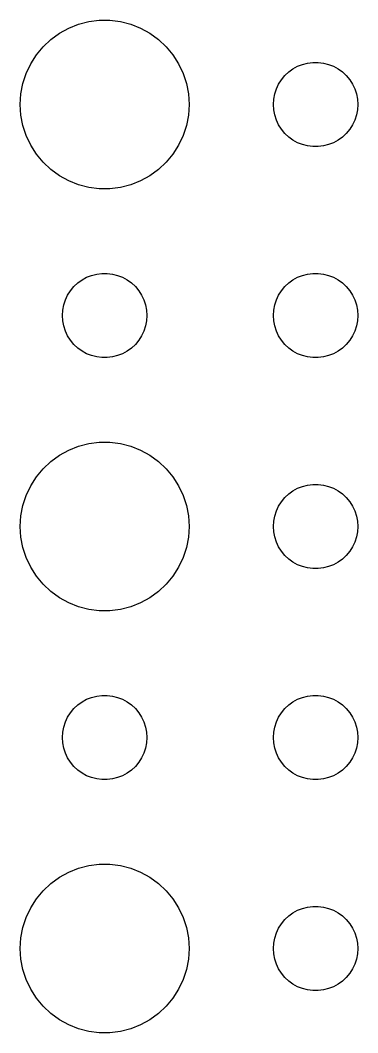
# Model space of a CAD drawing. Header units: metres. Extents: x -142 to 142, y -142 to 142.
# Drawn here: x 72 to 84, y -2.99 to 32.99 of the extents above; entities that cross this region are included whole.
import ezdxf

# ---------------------------------------------------------------- set-up
doc = ezdxf.new("R2010")
doc.units = ezdxf.units.M

msp = doc.modelspace()

# ---------------------------------------------------------------- linework, layer by layer
for p, q in [((73.7227, 32.7145), (74.073, 32.8532)), ((74.073, 32.8532), (74.4379, 32.9469)), ((74.4379, 32.9469), (74.8116, 32.9941)), ((74.8116, 32.9941), (75.1884, 32.9941)), ((75.1884, 32.9941), (75.5621, 32.9469)), ((75.5621, 32.9469), (75.927, 32.8532)), ((75.927, 32.8532), (76.2773, 32.7145)), ((73.0877, 32.3115), (73.3925, 32.533)), ((73.3925, 32.533), (73.7227, 32.7145)), ((76.2773, 32.7145), (76.6075, 32.533)), ((76.6075, 32.533), (76.9123, 32.3115)), ((72.573, 31.7634), (72.8131, 32.0536)), ((72.8131, 32.0536), (73.0877, 32.3115)), ((76.9123, 32.3115), (77.1869, 32.0536)), ((77.1869, 32.0536), (77.427, 31.7634)), ((72.3711, 31.4453), (72.573, 31.7634)), ((77.427, 31.7634), (77.6289, 31.4453)), ((72.2107, 31.1044), (72.3711, 31.4453)), ((77.6289, 31.4453), (77.7893, 31.1044)), ((81.6963, 31.2665), (81.8613, 31.3572)), ((81.8613, 31.3572), (82.0365, 31.4266)), ((82.0365, 31.4266), (82.2189, 31.4734)), ((82.2189, 31.4734), (82.4058, 31.497)), ((82.4058, 31.497), (82.5942, 31.497)), ((82.5942, 31.497), (82.7811, 31.4734)), ((82.7811, 31.4734), (82.9635, 31.4266)), ((82.9635, 31.4266), (83.1387, 31.3572)), ((83.1387, 31.3572), (83.3037, 31.2665)), ((72.0943, 30.7461), (72.2107, 31.1044)), ((77.7893, 31.1044), (77.9057, 30.7461)), ((81.2865, 30.8817), (81.4065, 31.0268)), ((81.4065, 31.0268), (81.5439, 31.1558)), ((81.5439, 31.1558), (81.6963, 31.2665)), ((83.3037, 31.2665), (83.4561, 31.1558)), ((83.4561, 31.1558), (83.5934, 31.0268)), ((83.5934, 31.0268), (83.7135, 30.8817)), ((72.0237, 30.376), (72.0943, 30.7461)), ((77.9057, 30.7461), (77.9763, 30.376)), ((81.1053, 30.5522), (81.1855, 30.7226)), ((81.1855, 30.7226), (81.2865, 30.8817)), ((83.7135, 30.8817), (83.8145, 30.7226)), ((83.8145, 30.7226), (83.8947, 30.5522)), ((72, 30), (72.0237, 30.376)), ((77.9763, 30.376), (78, 30)), ((81.0118, 30.188), (81.0471, 30.373)), ((81.0471, 30.373), (81.1053, 30.5522)), ((83.8947, 30.5522), (83.9529, 30.373)), ((83.9529, 30.373), (83.9882, 30.188)), ((72.0237, 29.624), (72, 30)), ((78, 30), (77.9763, 29.624)), ((81, 30), (81.0118, 30.188)), ((81.0118, 29.812), (81, 30)), ((83.9882, 30.188), (84, 30)), ((84, 30), (83.9882, 29.812)), ((72.0943, 29.2539), (72.0237, 29.624)), ((77.9763, 29.624), (77.9057, 29.2539)), ((81.0471, 29.627), (81.0118, 29.812)), ((81.1053, 29.4478), (81.0471, 29.627)), ((83.9529, 29.627), (83.8947, 29.4478)), ((83.9882, 29.812), (83.9529, 29.627)), ((72.2107, 28.8956), (72.0943, 29.2539)), ((77.9057, 29.2539), (77.7893, 28.8956)), ((81.1855, 29.2774), (81.1053, 29.4478)), ((81.2865, 29.1183), (81.1855, 29.2774)), ((83.8145, 29.2774), (83.7135, 29.1183)), ((83.8947, 29.4478), (83.8145, 29.2774)), ((72.3711, 28.5547), (72.2107, 28.8956)), ((77.7893, 28.8956), (77.6289, 28.5547)), ((81.4065, 28.9732), (81.2865, 29.1183)), ((81.5439, 28.8442), (81.4065, 28.9732)), ((81.6963, 28.7335), (81.5439, 28.8442)), ((83.4561, 28.8442), (83.3037, 28.7335)), ((83.5934, 28.9732), (83.4561, 28.8442)), ((83.7135, 29.1183), (83.5934, 28.9732)), ((72.573, 28.2366), (72.3711, 28.5547)), ((77.6289, 28.5547), (77.427, 28.2366)), ((81.8613, 28.6427), (81.6963, 28.7335)), ((82.0365, 28.5734), (81.8613, 28.6427)), ((82.2189, 28.5266), (82.0365, 28.5734)), ((82.4058, 28.503), (82.2189, 28.5266)), ((82.5942, 28.503), (82.4058, 28.503)), ((82.7811, 28.5266), (82.5942, 28.503)), ((82.9635, 28.5734), (82.7811, 28.5266)), ((83.1387, 28.6427), (82.9635, 28.5734)), ((83.3037, 28.7335), (83.1387, 28.6427)), ((72.8131, 27.9464), (72.573, 28.2366)), ((77.427, 28.2366), (77.1869, 27.9464)), ((73.0877, 27.6884), (72.8131, 27.9464)), ((77.1869, 27.9464), (76.9123, 27.6884)), ((73.3925, 27.467), (73.0877, 27.6884)), ((73.7227, 27.2855), (73.3925, 27.467)), ((76.6075, 27.467), (76.2773, 27.2855)), ((76.9123, 27.6884), (76.6075, 27.467)), ((74.073, 27.1468), (73.7227, 27.2855)), ((74.4379, 27.0531), (74.073, 27.1468)), ((74.8116, 27.0059), (74.4379, 27.0531)), ((75.1884, 27.0059), (74.8116, 27.0059)), ((75.5621, 27.0531), (75.1884, 27.0059)), ((75.927, 27.1468), (75.5621, 27.0531)), ((76.2773, 27.2855), (75.927, 27.1468)), ((74.0439, 23.6558), (74.1963, 23.7665)), ((74.1963, 23.7665), (74.3613, 23.8572)), ((74.3613, 23.8572), (74.5365, 23.9266)), ((74.5365, 23.9266), (74.7189, 23.9734)), ((74.7189, 23.9734), (74.9058, 23.997)), ((74.9058, 23.997), (75.0942, 23.997)), ((75.0942, 23.997), (75.2811, 23.9734)), ((75.2811, 23.9734), (75.4635, 23.9266)), ((75.4635, 23.9266), (75.6387, 23.8572)), ((75.6387, 23.8572), (75.8037, 23.7665)), ((75.8037, 23.7665), (75.9561, 23.6558)), ((81.5439, 23.6558), (81.6963, 23.7665)), ((81.6963, 23.7665), (81.8613, 23.8572)), ((81.8613, 23.8572), (82.0365, 23.9266)), ((82.0365, 23.9266), (82.2189, 23.9734)), ((82.2189, 23.9734), (82.4058, 23.997)), ((82.4058, 23.997), (82.5942, 23.997)), ((82.5942, 23.997), (82.7811, 23.9734)), ((82.7811, 23.9734), (82.9635, 23.9266)), ((82.9635, 23.9266), (83.1387, 23.8572)), ((83.1387, 23.8572), (83.3037, 23.7665)), ((83.3037, 23.7665), (83.4561, 23.6558)), ((73.7865, 23.3817), (73.9065, 23.5268)), ((73.9065, 23.5268), (74.0439, 23.6558)), ((75.9561, 23.6558), (76.0934, 23.5268)), ((76.0934, 23.5268), (76.2135, 23.3817)), ((81.2865, 23.3817), (81.4065, 23.5268)), ((81.4065, 23.5268), (81.5439, 23.6558)), ((83.4561, 23.6558), (83.5934, 23.5268)), ((83.5934, 23.5268), (83.7135, 23.3817)), ((73.5471, 22.873), (73.6053, 23.0522)), ((73.6053, 23.0522), (73.6855, 23.2226)), ((73.6855, 23.2226), (73.7865, 23.3817)), ((76.2135, 23.3817), (76.3145, 23.2226)), ((76.3145, 23.2226), (76.3947, 23.0522)), ((76.3947, 23.0522), (76.4529, 22.873)), ((81.0471, 22.873), (81.1053, 23.0522)), ((81.1053, 23.0522), (81.1855, 23.2226)), ((81.1855, 23.2226), (81.2865, 23.3817)), ((83.7135, 23.3817), (83.8145, 23.2226)), ((83.8145, 23.2226), (83.8947, 23.0522)), ((83.8947, 23.0522), (83.9529, 22.873)), ((73.5, 22.5), (73.5118, 22.688)), ((73.5118, 22.688), (73.5471, 22.873)), ((76.4529, 22.873), (76.4882, 22.688)), ((76.4882, 22.688), (76.5, 22.5)), ((81, 22.5), (81.0118, 22.688)), ((81.0118, 22.688), (81.0471, 22.873)), ((83.9529, 22.873), (83.9882, 22.688)), ((83.9882, 22.688), (84, 22.5)), ((73.5118, 22.312), (73.5, 22.5)), ((76.5, 22.5), (76.4882, 22.312)), ((81.0118, 22.312), (81, 22.5)), ((84, 22.5), (83.9882, 22.312)), ((73.5471, 22.127), (73.5118, 22.312)), ((73.6053, 21.9478), (73.5471, 22.127)), ((76.4529, 22.127), (76.3947, 21.9478)), ((76.4882, 22.312), (76.4529, 22.127)), ((81.0471, 22.127), (81.0118, 22.312)), ((81.1053, 21.9478), (81.0471, 22.127)), ((83.9529, 22.127), (83.8947, 21.9478)), ((83.9882, 22.312), (83.9529, 22.127)), ((73.6855, 21.7774), (73.6053, 21.9478)), ((73.7865, 21.6183), (73.6855, 21.7774)), ((73.9065, 21.4732), (73.7865, 21.6183)), ((76.2135, 21.6183), (76.0934, 21.4732)), ((76.3145, 21.7774), (76.2135, 21.6183)), ((76.3947, 21.9478), (76.3145, 21.7774)), ((81.1855, 21.7774), (81.1053, 21.9478)), ((81.2865, 21.6183), (81.1855, 21.7774)), ((81.4065, 21.4732), (81.2865, 21.6183)), ((83.7135, 21.6183), (83.5934, 21.4732)), ((83.8145, 21.7774), (83.7135, 21.6183)), ((83.8947, 21.9478), (83.8145, 21.7774)), ((74.0439, 21.3442), (73.9065, 21.4732)), ((74.1963, 21.2335), (74.0439, 21.3442)), ((74.3613, 21.1427), (74.1963, 21.2335)), ((75.8037, 21.2335), (75.6387, 21.1427)), ((75.9561, 21.3442), (75.8037, 21.2335)), ((76.0934, 21.4732), (75.9561, 21.3442)), ((81.5439, 21.3442), (81.4065, 21.4732)), ((81.6963, 21.2335), (81.5439, 21.3442)), ((81.8613, 21.1427), (81.6963, 21.2335)), ((83.3037, 21.2335), (83.1387, 21.1427)), ((83.4561, 21.3442), (83.3037, 21.2335)), ((83.5934, 21.4732), (83.4561, 21.3442)), ((74.5365, 21.0734), (74.3613, 21.1427)), ((74.7189, 21.0266), (74.5365, 21.0734)), ((74.9058, 21.003), (74.7189, 21.0266)), ((75.0942, 21.003), (74.9058, 21.003)), ((75.2811, 21.0266), (75.0942, 21.003)), ((75.4635, 21.0734), (75.2811, 21.0266)), ((75.6387, 21.1427), (75.4635, 21.0734)), ((82.0365, 21.0734), (81.8613, 21.1427)), ((82.2189, 21.0266), (82.0365, 21.0734)), ((82.4058, 21.003), (82.2189, 21.0266)), ((82.5942, 21.003), (82.4058, 21.003)), ((82.7811, 21.0266), (82.5942, 21.003)), ((82.9635, 21.0734), (82.7811, 21.0266)), ((83.1387, 21.1427), (82.9635, 21.0734)), ((74.4379, 17.9469), (74.8116, 17.9941)), ((74.8116, 17.9941), (75.1884, 17.9941)), ((75.1884, 17.9941), (75.5621, 17.9469)), ((73.3925, 17.533), (73.7227, 17.7145)), ((73.7227, 17.7145), (74.073, 17.8532)), ((74.073, 17.8532), (74.4379, 17.9469)), ((75.5621, 17.9469), (75.927, 17.8532)), ((75.927, 17.8532), (76.2773, 17.7145)), ((76.2773, 17.7145), (76.6075, 17.533)), ((72.8131, 17.0536), (73.0877, 17.3115)), ((73.0877, 17.3115), (73.3925, 17.533)), ((76.6075, 17.533), (76.9123, 17.3115)), ((76.9123, 17.3115), (77.1869, 17.0536)), ((72.573, 16.7634), (72.8131, 17.0536)), ((77.1869, 17.0536), (77.427, 16.7634)), ((72.3711, 16.4453), (72.573, 16.7634)), ((77.427, 16.7634), (77.6289, 16.4453)), ((72.2107, 16.1044), (72.3711, 16.4453)), ((77.6289, 16.4453), (77.7893, 16.1044)), ((81.5439, 16.1558), (81.6963, 16.2665)), ((81.6963, 16.2665), (81.8613, 16.3572)), ((81.8613, 16.3572), (82.0365, 16.4266)), ((82.0365, 16.4266), (82.2189, 16.4734)), ((82.2189, 16.4734), (82.4058, 16.497)), ((82.4058, 16.497), (82.5942, 16.497)), ((82.5942, 16.497), (82.7811, 16.4734)), ((82.7811, 16.4734), (82.9635, 16.4266)), ((82.9635, 16.4266), (83.1387, 16.3572)), ((83.1387, 16.3572), (83.3037, 16.2665)), ((83.3037, 16.2665), (83.4561, 16.1558)), ((72.0943, 15.7461), (72.2107, 16.1044)), ((77.7893, 16.1044), (77.9057, 15.7461)), ((81.1855, 15.7226), (81.2865, 15.8817)), ((81.2865, 15.8817), (81.4065, 16.0268)), ((81.4065, 16.0268), (81.5439, 16.1558)), ((83.4561, 16.1558), (83.5934, 16.0268)), ((83.5934, 16.0268), (83.7135, 15.8817)), ((83.7135, 15.8817), (83.8145, 15.7226)), ((72.0237, 15.376), (72.0943, 15.7461)), ((77.9057, 15.7461), (77.9763, 15.376)), ((81.0471, 15.373), (81.1053, 15.5522)), ((81.1053, 15.5522), (81.1855, 15.7226)), ((83.8145, 15.7226), (83.8947, 15.5522)), ((83.8947, 15.5522), (83.9529, 15.373)), ((72, 15), (72.0237, 15.376)), ((77.9763, 15.376), (78, 15)), ((81, 15), (81.0118, 15.188)), ((81.0118, 15.188), (81.0471, 15.373)), ((83.9529, 15.373), (83.9882, 15.188)), ((83.9882, 15.188), (84, 15)), ((72.0237, 14.624), (72, 15)), ((78, 15), (77.9763, 14.624)), ((81.0118, 14.812), (81, 15)), ((81.0471, 14.627), (81.0118, 14.812)), ((83.9882, 14.812), (83.9529, 14.627)), ((84, 15), (83.9882, 14.812)), ((72.0943, 14.2539), (72.0237, 14.624)), ((77.9763, 14.624), (77.9057, 14.2539)), ((81.1053, 14.4478), (81.0471, 14.627)), ((81.1855, 14.2774), (81.1053, 14.4478)), ((83.8947, 14.4478), (83.8145, 14.2774)), ((83.9529, 14.627), (83.8947, 14.4478)), ((72.2107, 13.8956), (72.0943, 14.2539)), ((77.9057, 14.2539), (77.7893, 13.8956)), ((81.2865, 14.1183), (81.1855, 14.2774)), ((81.4065, 13.9732), (81.2865, 14.1183)), ((83.7135, 14.1183), (83.5934, 13.9732)), ((83.8145, 14.2774), (83.7135, 14.1183)), ((72.3711, 13.5547), (72.2107, 13.8956)), ((77.7893, 13.8956), (77.6289, 13.5547)), ((81.5439, 13.8442), (81.4065, 13.9732)), ((81.6963, 13.7335), (81.5439, 13.8442)), ((81.8613, 13.6427), (81.6963, 13.7335)), ((83.3037, 13.7335), (83.1387, 13.6427)), ((83.4561, 13.8442), (83.3037, 13.7335)), ((83.5934, 13.9732), (83.4561, 13.8442)), ((72.573, 13.2366), (72.3711, 13.5547)), ((77.6289, 13.5547), (77.427, 13.2366)), ((82.0365, 13.5734), (81.8613, 13.6427)), ((82.2189, 13.5266), (82.0365, 13.5734)), ((82.4058, 13.5029), (82.2189, 13.5266)), ((82.5942, 13.5029), (82.4058, 13.5029)), ((82.7811, 13.5266), (82.5942, 13.5029)), ((82.9635, 13.5734), (82.7811, 13.5266)), ((83.1387, 13.6427), (82.9635, 13.5734)), ((72.8131, 12.9464), (72.573, 13.2366)), ((77.427, 13.2366), (77.1869, 12.9464)), ((73.0877, 12.6884), (72.8131, 12.9464)), ((73.3925, 12.467), (73.0877, 12.6884)), ((76.9123, 12.6884), (76.6075, 12.467)), ((77.1869, 12.9464), (76.9123, 12.6884)), ((73.7227, 12.2855), (73.3925, 12.467)), ((74.073, 12.1468), (73.7227, 12.2855)), ((76.2773, 12.2855), (75.927, 12.1468)), ((76.6075, 12.467), (76.2773, 12.2855)), ((74.4379, 12.0531), (74.073, 12.1468)), ((74.8116, 12.0059), (74.4379, 12.0531)), ((75.1884, 12.0059), (74.8116, 12.0059)), ((75.5621, 12.0531), (75.1884, 12.0059)), ((75.927, 12.1468), (75.5621, 12.0531)), ((73.9065, 8.52681), (74.0439, 8.65576)), ((74.0439, 8.65576), (74.1963, 8.76648)), ((74.1963, 8.76648), (74.3613, 8.85724)), ((74.3613, 8.85724), (74.5365, 8.92657)), ((74.5365, 8.92657), (74.7189, 8.97342)), ((74.7189, 8.97342), (74.9058, 8.99704)), ((74.9058, 8.99704), (75.0942, 8.99704)), ((75.0942, 8.99704), (75.2811, 8.97342)), ((75.2811, 8.97342), (75.4635, 8.92657)), ((75.4635, 8.92657), (75.6387, 8.85724)), ((75.6387, 8.85724), (75.8037, 8.76648)), ((75.8037, 8.76648), (75.9561, 8.65576)), ((75.9561, 8.65576), (76.0934, 8.52681)), ((81.4065, 8.52681), (81.5439, 8.65576)), ((81.5439, 8.65576), (81.6963, 8.76648)), ((81.6963, 8.76648), (81.8613, 8.85724)), ((81.8613, 8.85724), (82.0365, 8.92657)), ((82.0365, 8.92657), (82.2189, 8.97342)), ((82.2189, 8.97342), (82.4058, 8.99704)), ((82.4058, 8.99704), (82.5942, 8.99704)), ((82.5942, 8.99704), (82.7811, 8.97342)), ((82.7811, 8.97342), (82.9635, 8.92657)), ((82.9635, 8.92657), (83.1387, 8.85724)), ((83.1387, 8.85724), (83.3037, 8.76648)), ((83.3037, 8.76648), (83.4561, 8.65576)), ((83.4561, 8.65576), (83.5934, 8.52681)), ((73.6855, 8.22263), (73.7865, 8.38167)), ((73.7865, 8.38167), (73.9065, 8.52681)), ((76.0934, 8.52681), (76.2135, 8.38167)), ((76.2135, 8.38167), (76.3145, 8.22263)), ((81.1855, 8.22263), (81.2865, 8.38167)), ((81.2865, 8.38167), (81.4065, 8.52681)), ((83.5934, 8.52681), (83.7135, 8.38167)), ((83.7135, 8.38167), (83.8145, 8.22263)), ((73.5471, 7.87303), (73.6053, 8.05219)), ((73.6053, 8.05219), (73.6855, 8.22263)), ((76.3145, 8.22263), (76.3947, 8.05219)), ((76.3947, 8.05219), (76.4529, 7.87303)), ((81.0471, 7.87303), (81.1053, 8.05219)), ((81.1053, 8.05219), (81.1855, 8.22263)), ((83.8145, 8.22263), (83.8947, 8.05219)), ((83.8947, 8.05219), (83.9529, 7.87303)), ((73.5, 7.5), (73.5118, 7.68799)), ((73.5118, 7.68799), (73.5471, 7.87303)), ((76.4529, 7.87303), (76.4882, 7.68799)), ((76.4882, 7.68799), (76.5, 7.5)), ((81, 7.5), (81.0118, 7.68799)), ((81.0118, 7.68799), (81.0471, 7.87303)), ((83.9529, 7.87303), (83.9882, 7.68799)), ((83.9882, 7.68799), (84, 7.5)), ((73.5118, 7.312), (73.5, 7.5)), ((73.5471, 7.12695), (73.5118, 7.312)), ((76.4882, 7.312), (76.4529, 7.12695)), ((76.5, 7.5), (76.4882, 7.312)), ((81.0118, 7.312), (81, 7.5)), ((81.0471, 7.12695), (81.0118, 7.312)), ((83.9882, 7.312), (83.9529, 7.12695)), ((84, 7.5), (83.9882, 7.312)), ((73.6053, 6.9478), (73.5471, 7.12695)), ((73.6855, 6.77736), (73.6053, 6.9478)), ((76.3947, 6.9478), (76.3145, 6.77736)), ((76.4529, 7.12695), (76.3947, 6.9478)), ((81.1053, 6.9478), (81.0471, 7.12695)), ((81.1855, 6.77736), (81.1053, 6.9478)), ((83.8947, 6.9478), (83.8145, 6.77736)), ((83.9529, 7.12695), (83.8947, 6.9478)), ((73.7865, 6.61832), (73.6855, 6.77736)), ((73.9065, 6.47318), (73.7865, 6.61832)), ((76.2135, 6.61832), (76.0934, 6.47318)), ((76.3145, 6.77736), (76.2135, 6.61832)), ((81.2865, 6.61832), (81.1855, 6.77736)), ((81.4065, 6.47318), (81.2865, 6.61832)), ((83.7135, 6.61832), (83.5934, 6.47318)), ((83.8145, 6.77736), (83.7135, 6.61832)), ((74.0439, 6.34422), (73.9065, 6.47318)), ((74.1963, 6.23351), (74.0439, 6.34422)), ((74.3613, 6.14275), (74.1963, 6.23351)), ((74.5365, 6.07341), (74.3613, 6.14275)), ((75.6387, 6.14275), (75.4635, 6.07341)), ((75.8037, 6.23351), (75.6387, 6.14275)), ((75.9561, 6.34422), (75.8037, 6.23351)), ((76.0934, 6.47318), (75.9561, 6.34422)), ((81.5439, 6.34422), (81.4065, 6.47318)), ((81.6963, 6.23351), (81.5439, 6.34422)), ((81.8613, 6.14275), (81.6963, 6.23351)), ((82.0365, 6.07341), (81.8613, 6.14275)), ((83.1387, 6.14275), (82.9635, 6.07341)), ((83.3037, 6.23351), (83.1387, 6.14275)), ((83.4561, 6.34422), (83.3037, 6.23351)), ((83.5934, 6.47318), (83.4561, 6.34422)), ((74.7189, 6.02657), (74.5365, 6.07341)), ((74.9058, 6.00294), (74.7189, 6.02657)), ((75.0942, 6.00294), (74.9058, 6.00294)), ((75.2811, 6.02657), (75.0942, 6.00294)), ((75.4635, 6.07341), (75.2811, 6.02657)), ((82.2189, 6.02657), (82.0365, 6.07341)), ((82.4058, 6.00294), (82.2189, 6.02657)), ((82.5942, 6.00294), (82.4058, 6.00294)), ((82.7811, 6.02657), (82.5942, 6.00294)), ((82.9635, 6.07341), (82.7811, 6.02657)), ((74.073, 2.85316), (74.4379, 2.94685)), ((74.4379, 2.94685), (74.8116, 2.99408)), ((74.8116, 2.99408), (75.1884, 2.99408)), ((75.1884, 2.99408), (75.5621, 2.94685)), ((75.5621, 2.94685), (75.927, 2.85316)), ((73.0877, 2.31154), (73.3925, 2.53297)), ((73.3925, 2.53297), (73.7227, 2.71448)), ((73.7227, 2.71448), (74.073, 2.85316)), ((75.927, 2.85316), (76.2773, 2.71448)), ((76.2773, 2.71448), (76.6075, 2.53297)), ((76.6075, 2.53297), (76.9123, 2.31154)), ((72.8131, 2.05363), (73.0877, 2.31154)), ((76.9123, 2.31154), (77.1869, 2.05363)), ((72.573, 1.76335), (72.8131, 2.05363)), ((77.1869, 2.05363), (77.427, 1.76335)), ((72.2107, 1.10437), (72.3711, 1.44525)), ((72.3711, 1.44525), (72.573, 1.76335)), ((77.427, 1.76335), (77.6289, 1.44525)), ((77.6289, 1.44525), (77.7893, 1.10437)), ((82.0365, 1.42657), (82.2189, 1.47342)), ((82.2189, 1.47342), (82.4058, 1.49704)), ((82.4058, 1.49704), (82.5942, 1.49704)), ((82.5942, 1.49704), (82.7811, 1.47342)), ((82.7811, 1.47342), (82.9635, 1.42657)), ((72.0943, 0.74606), (72.2107, 1.10437)), ((77.7893, 1.10437), (77.9057, 0.74606)), ((81.4065, 1.02681), (81.5439, 1.15576)), ((81.5439, 1.15576), (81.6963, 1.26648)), ((81.6963, 1.26648), (81.8613, 1.35724)), ((81.8613, 1.35724), (82.0365, 1.42657)), ((82.9635, 1.42657), (83.1387, 1.35724)), ((83.1387, 1.35724), (83.3037, 1.26648)), ((83.3037, 1.26648), (83.4561, 1.15576)), ((83.4561, 1.15576), (83.5934, 1.02681)), ((72.0237, 0.37599), (72.0943, 0.74606)), ((77.9057, 0.74606), (77.9763, 0.37599)), ((81.1053, 0.55219), (81.1855, 0.72263)), ((81.1855, 0.72263), (81.2865, 0.88167)), ((81.2865, 0.88167), (81.4065, 1.02681)), ((83.5934, 1.02681), (83.7135, 0.88167)), ((83.7135, 0.88167), (83.8145, 0.72263)), ((83.8145, 0.72263), (83.8947, 0.55219)), ((72, 0), (72.0237, 0.37599)), ((77.9763, 0.37599), (78, 0)), ((81.0118, 0.18799), (81.0471, 0.37303)), ((81.0471, 0.37303), (81.1053, 0.55219)), ((83.8947, 0.55219), (83.9529, 0.37303)), ((83.9529, 0.37303), (83.9882, 0.18799)), ((72.0237, -0.37599), (72, 0)), ((78, 0), (77.9763, -0.37599)), ((81, 0), (81.0118, 0.18799)), ((81.0118, -0.18799), (81, 0)), ((83.9882, 0.18799), (84, 0)), ((84, 0), (83.9882, -0.18799)), ((81.0471, -0.37303), (81.0118, -0.18799)), ((83.9882, -0.18799), (83.9529, -0.37303)), ((72.0943, -0.74606), (72.0237, -0.37599)), ((77.9763, -0.37599), (77.9057, -0.74606)), ((81.1053, -0.55219), (81.0471, -0.37303)), ((81.1855, -0.72263), (81.1053, -0.55219)), ((83.8947, -0.55219), (83.8145, -0.72263)), ((83.9529, -0.37303), (83.8947, -0.55219)), ((72.2107, -1.10437), (72.0943, -0.74606)), ((77.9057, -0.74606), (77.7893, -1.10437)), ((81.2865, -0.88167), (81.1855, -0.72263)), ((81.4065, -1.02681), (81.2865, -0.88167)), ((81.5439, -1.15576), (81.4065, -1.02681)), ((83.5934, -1.02681), (83.4561, -1.15576)), ((83.7135, -0.88167), (83.5934, -1.02681)), ((83.8145, -0.72263), (83.7135, -0.88167)), ((72.3711, -1.44525), (72.2107, -1.10437)), ((77.7893, -1.10437), (77.6289, -1.44525)), ((81.6963, -1.26648), (81.5439, -1.15576)), ((81.8613, -1.35724), (81.6963, -1.26648)), ((82.0365, -1.42657), (81.8613, -1.35724)), ((82.2189, -1.47342), (82.0365, -1.42657)), ((82.9635, -1.42657), (82.7811, -1.47342)), ((83.1387, -1.35724), (82.9635, -1.42657)), ((83.3037, -1.26648), (83.1387, -1.35724)), ((83.4561, -1.15576), (83.3037, -1.26648)), ((72.573, -1.76335), (72.3711, -1.44525)), ((72.8131, -2.05363), (72.573, -1.76335)), ((77.427, -1.76335), (77.1869, -2.05363)), ((77.6289, -1.44525), (77.427, -1.76335)), ((82.4058, -1.49704), (82.2189, -1.47342)), ((82.5942, -1.49704), (82.4058, -1.49704)), ((82.7811, -1.47342), (82.5942, -1.49704)), ((73.0877, -2.31154), (72.8131, -2.05363)), ((77.1869, -2.05363), (76.9123, -2.31154)), ((73.3925, -2.53297), (73.0877, -2.31154)), ((76.9123, -2.31154), (76.6075, -2.53297)), ((73.7227, -2.71448), (73.3925, -2.53297)), ((74.073, -2.85316), (73.7227, -2.71448)), ((74.4379, -2.94685), (74.073, -2.85316)), ((75.927, -2.85316), (75.5621, -2.94685)), ((76.2773, -2.71448), (75.927, -2.85316)), ((76.6075, -2.53297), (76.2773, -2.71448)), ((74.8116, -2.99408), (74.4379, -2.94685)), ((75.1884, -2.99408), (74.8116, -2.99408)), ((75.5621, -2.94685), (75.1884, -2.99408))]:
    msp.add_line(p, q)

doc.saveas('drawing.dxf')
